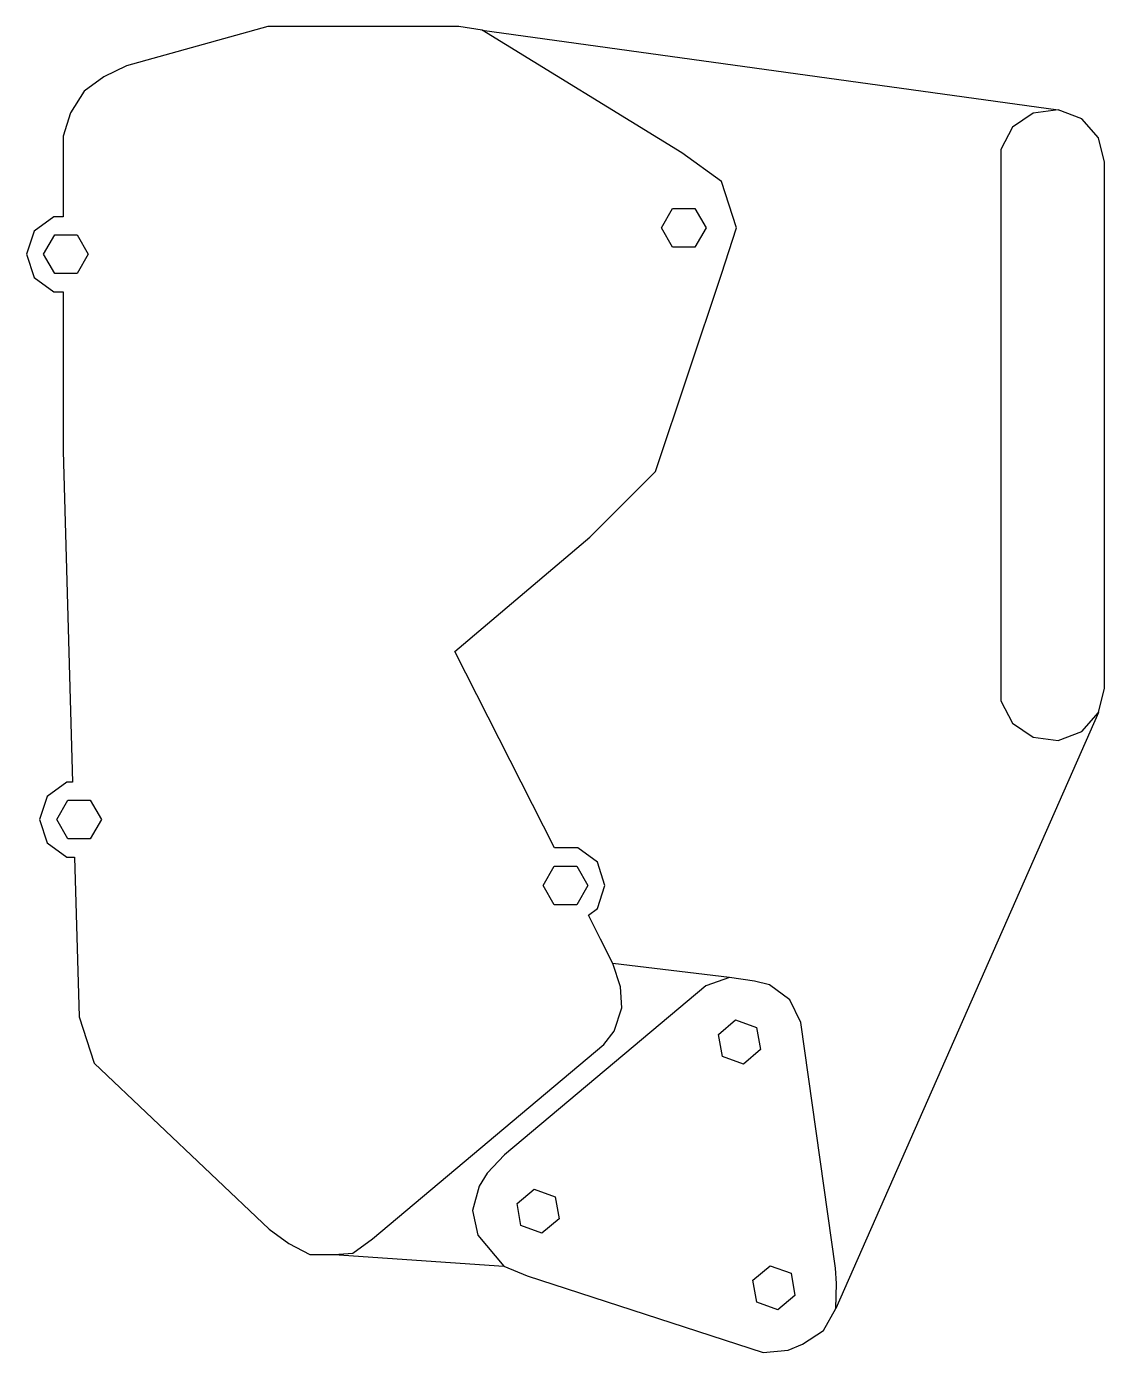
# Model space of a CAD drawing. Extents: x 22 to 104, y 21 to 122.
import ezdxf

# ---------------------------------------------------------------- set-up
doc = ezdxf.new("R2010")
doc.units = 0
doc.layers.get('0').update_dxf_attribs({"linetype": 'CONTINUOUS'})

msp = doc.modelspace()

# ---------------------------------------------------------------- linework, layer by layer
at = {"color": 5}
for points in [[(56.6508, 122.0369), (54.8816, 122.3175), (40.3489, 122.3175), (29.5983, 119.3175), (27.8739, 118.4983), (26.3739, 117.4085), (25.349, 115.7494), (24.776, 113.9861), (24.776, 107.85316), (24.0729, 107.85316), (22.5729, 106.76335), (22, 105), (22.5729, 103.23663), (24.0729, 102.14682), (24.776, 102.14682), (24.776, 90.0139), (25.492, 64.8532), (25.0729, 64.8532), (23.5729, 63.7634), (23, 62), (23.5729, 60.2366), (25.0729, 59.1468), (25.6543, 59.1468), (26, 47), (27.1459, 43.4733), (40.4611, 30.848), (41.9611, 29.7582), (43.5525, 28.9278), (45.4066, 28.9278)], [(103.542, 70.1411), (104, 72), (104, 112), (103.542, 113.8589), (102.272, 115.2919), (100.482, 115.9708)], [(45.4066, 28.9278), (58.3099, 28.0325)], [(58.3099, 28.0325), (60.0812, 27.3058), (78.0262, 21.477), (79.9323, 21.6566), (81.0223, 22.097), (82.6265, 23.1419), (83.5614, 24.8126)]]:
    msp.add_lwpolyline(points, dxfattribs=at)
at = {"color": 7}
msp.add_lwpolyline([(75.4826, 49.9979), (66.6058, 51.0567), (65.6737, 52.89765), (64.7416, 54.7386), (65.427, 55.2366), (66, 57), (65.427, 58.7634), (63.927, 59.8532), (62.152, 59.8532), (54.5852, 74.7978), (64.8541, 83.4733), (69.8541, 88.4733), (74.8541, 103.47327), (76, 107), (74.8541, 110.5267), (71.8541, 112.7063), (56.6508, 122.0369), (100.482, 115.9708), (98.5816, 115.7401), (97.006, 114.6525), (96.1162, 112.9573), (96.1162, 71.0427), (97.006, 69.3475), (98.5816, 68.2599), (100.482, 68.0292), (102.272, 68.7081), (103.542, 70.1411), (83.5614, 24.8126), (83.6128, 26.7265), (83.5308, 27.8992), (80.9067, 46.5838), (80.0628, 48.3023), (78.5169, 49.4317), (77.3763, 49.7161)], close=True, dxfattribs=at)
at = {"color": 3}
for points in [[(71.15, 105.52776), (70.3, 107), (71.15, 108.47223), (72.85, 108.47223), (73.7, 107), (72.85, 105.52776)], [(24.15, 103.52776), (23.3, 105), (24.15, 106.47223), (25.85, 106.47223), (26.7, 105), (25.85, 103.52776)], [(25.15, 60.5278), (24.3, 62), (25.15, 63.4722), (26.85, 63.4722), (27.7, 62), (26.85, 60.5278)], [(62.15, 55.5278), (61.3, 57), (62.15, 58.4722), (63.85, 58.4722), (64.7, 57), (63.85, 55.5278)]]:
    msp.add_lwpolyline(points, close=True, dxfattribs=at)
at = {"color": 1}
for points in [[(45.4066, 28.9278), (46.8166, 29.0414), (48.3166, 30.1312), (65.9213, 44.9034), (66.7021, 45.9249), (67.275, 47.6882), (67.1788, 49.2934), (66.6058, 51.0567)], [(75.4826, 49.9979), (73.6749, 49.3673), (58.354, 36.5115), (57.0464, 35.1131), (56.4235, 34.1161), (55.9156, 32.2702), (56.3237, 30.3997), (58.3099, 28.0325)]]:
    msp.add_lwpolyline(points, dxfattribs=at)
at = {"color": 6}
for points in [[(74.9303, 43.9956), (74.6351, 45.6698), (75.9374, 46.7625), (77.5348, 46.1811), (77.83, 44.5069), (76.5278, 43.4142)], [(59.6094, 31.1398), (59.3142, 32.814), (60.6165, 33.9067), (62.2139, 33.3253), (62.5092, 31.6511), (61.2069, 30.5584)], [(77.5544, 25.311), (77.2592, 26.9852), (78.5615, 28.0779), (80.159, 27.4965), (80.4542, 25.8223), (79.1519, 24.7296)]]:
    msp.add_lwpolyline(points, close=True, dxfattribs=at)

doc.saveas('drawing.dxf')
